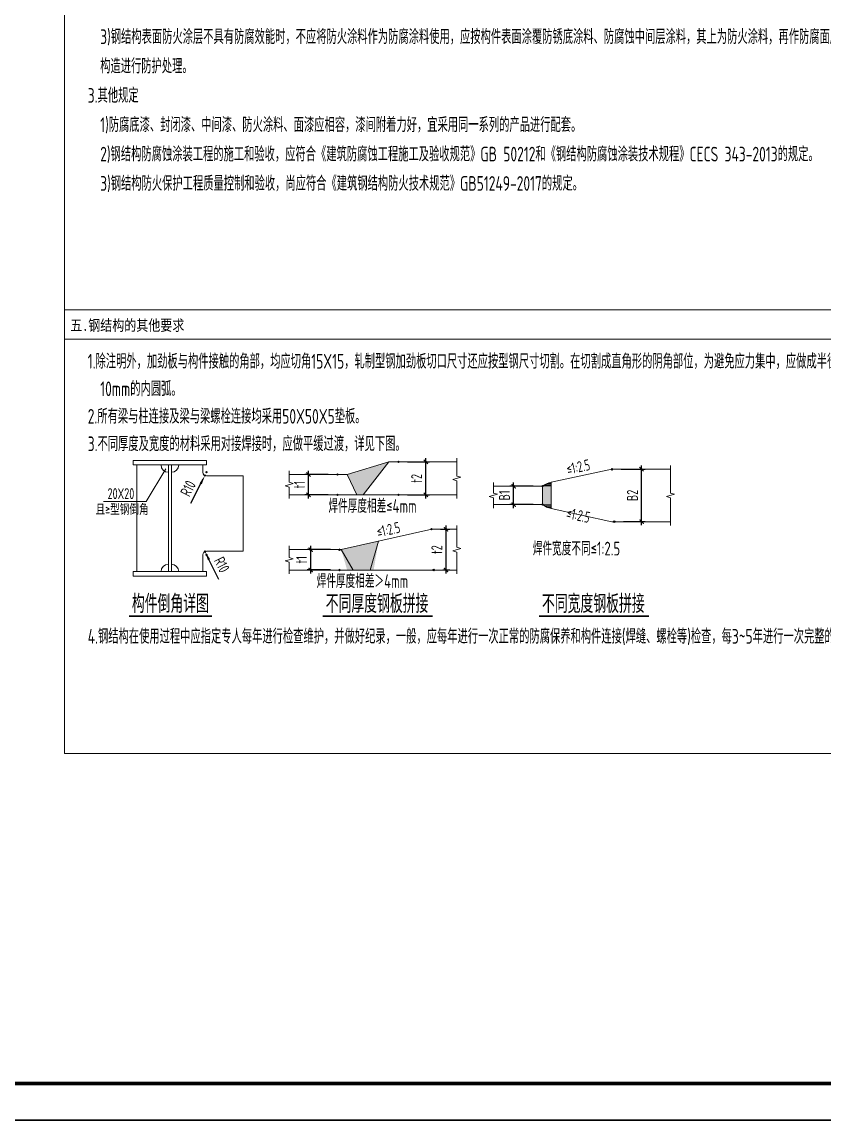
# Model space of a CAD drawing. Extents: x 498328 to 716449, y -893371 to -467753.
# Drawn here: x 577716 to 599578, y -610514 to -580571 of the extents above; entities that cross this region are included whole.
import ezdxf
from ezdxf.enums import TextEntityAlignment as Align

# ---------------------------------------------------------------- set-up
doc = ezdxf.new("R2010")
doc.units = 0
doc.header["$LTSCALE"] = 1000
doc.header["$PDMODE"] = 35
doc.header["$PDSIZE"] = 20
doc.linetypes.add('CONTINOUS', pattern=[0])
doc.layers.get('0').update_dxf_attribs({"linetype": 'CONTINUOUS'})
doc.layers.add('22', color=7, linetype='CONTINUOUS', plot=False)
for name, color, linetype in [('DIM', 3, 'CONTINUOUS'), ('HATCH', 252, 'CONTINUOUS'), ('PUB_TITLE', 4, 'CONTINUOUS'), ('STEEL', 150, 'CONTINUOUS'), ('TEXT', 2, 'CONTINUOUS'), ('THIN', 7, 'CONTINUOUS')]:
    doc.layers.add(name, color=color, linetype=linetype)
doc.layers.add('yichutu', color=7, linetype='CONTINUOUS', true_color=0xffffff, plot=False)
doc.styles.add('TH-STYLE3', font='tssdeng.shx', dxfattribs={"width": 0.7, "bigfont": 'tssdchn.shx'})
doc.styles.add('TSSD_DIMENSION', font='Tssdeng.shx', dxfattribs={"width": 0.7, "bigfont": 'hztxt.shx'})
doc.styles.add('TSSD_NORM', font='Tssdeng.shx', dxfattribs={"width": 0.7, "bigfont": 'hztxt.shx'})
doc.styles.add('TSSD_REIN', font='Tssdeng.shx', dxfattribs={"width": 0.7, "bigfont": 'hztxt.shx'})
doc.styles.add('黑体', font='simhei.ttf', dxfattribs={"width": 0.8})
doc.dimstyles.new('TSAN_10_100', dxfattribs={"dimtxt": 300, "dimasz": 100, "dimexe": 50, "dimexo": 250, "dimgap": 100, "dimtad": 2, "dimlfac": 0.1, "dimzin": 0, "dimdsep": 46, "dimtxsty": 'TSSD_DIMENSION', "dimblk": 'CLOSEDBLANK', "dimblk1": 'CLOSEDBLANK', "dimblk2": 'CLOSEDBLANK', "dimcen": 0, "dimdle": 100, "dimclrt": 7, "dimadec": 0, "dimazin": 0, "dimtfac": 1, "dimtdec": 0, "dimtix": 1, "dimtmove": 2, "dimatfit": 3, "dimldrblk": 'CLOSEDBLANK', "dimfxl": 0, "dimtolj": 1, "dimtzin": 0, "dimarcsym": 0})
doc.dimstyles.new('TSSD_10_100', dxfattribs={"dimtxt": 300, "dimasz": 80, "dimexe": 100, "dimexo": 250, "dimgap": 100, "dimtad": 1, "dimdec": 0, "dimlfac": 0.1, "dimzin": 0, "dimdsep": 46, "dimtxsty": 'TSSD_DIMENSION', "dimblk": 'ARCHTICK', "dimcen": 0, "dimdle": 100, "dimclrt": 7, "dimadec": 0, "dimazin": 0, "dimtfac": 1, "dimtdec": 0, "dimtix": 1, "dimtmove": 2, "dimatfit": 3, "dimldrblk": 'ARCHTICK', "dimfxl": 0, "dimtolj": 1, "dimtzin": 0, "dimarcsym": 0})

# ---------------------------------------------------------------- blocks, each defined once
blk = doc.blocks.new('_ARCHTICK')
at = {"color": 0, "const_width": 0.4}
blk.add_lwpolyline([(-0.71, -0.71), (0.71, 0.71)], dxfattribs=at)
blk = doc.blocks.new('*D12')
at = {"layer": '22', "color": 0, "transparency": 16777216}
for p in [(588877, -594404), (589275, -594404), (588939, -595515)]:
    blk.add_point(p, dxfattribs=at)
at = {"layer": 'DIM', "color": 0, "lineweight": -2, "transparency": 16777216}
for p, q in [((589275, -595615), (589275, -594304)), ((589127, -594404), (589375, -594404)), ((589189, -595515), (589375, -595515))]:
    blk.add_line(p, q, dxfattribs=at)
at = {"layer": 'DIM', "color": 0, "lineweight": -2, "transparency": 16777216, "xscale": 80, "yscale": 80, "zscale": 80}
for p, rotation in [((589275, -594404), 90), ((589275, -595515), 270)]:
    blk.add_blockref('_ARCHTICK', p, dxfattribs=dict(at, rotation=rotation))
at = {"layer": 'DIM', "color": 7, "lineweight": 0, "transparency": 16777216, "insert": (589025, -594960), "char_height": 300, "attachment_point": 5, "rotation": 90, "style": 'TSSD_DIMENSION'}
blk.add_mtext('\\A1;t2', dxfattribs=at)
blk = doc.blocks.new('*D13')
at = {"layer": '22', "color": 0, "transparency": 16777216}
for p in [(585587, -594960), (586373, -594960), (586373, -595515)]:
    blk.add_point(p, dxfattribs=at)
at = {"layer": 'DIM', "color": 0, "lineweight": -2, "transparency": 16777216}
for p, q in [((586123, -594960), (585487, -594960)), ((585587, -595615), (585587, -594860)), ((586123, -595515), (585487, -595515))]:
    blk.add_line(p, q, dxfattribs=at)
at = {"layer": 'DIM', "color": 0, "lineweight": -2, "transparency": 16777216, "xscale": 80, "yscale": 80, "zscale": 80}
for p, rotation in [((585587, -594960), 90), ((585587, -595515), 270)]:
    blk.add_blockref('_ARCHTICK', p, dxfattribs=dict(at, rotation=rotation))
at = {"layer": 'DIM', "color": 7, "lineweight": 0, "transparency": 16777216, "insert": (585337, -595237), "char_height": 300, "attachment_point": 5, "rotation": 90, "style": 'TSSD_DIMENSION'}
blk.add_mtext('\\A1;t1', dxfattribs=at)
blk = doc.blocks.new('*D14')
at = {"layer": '22', "color": 0, "transparency": 16777216}
for p in [(587979, -592567), (588723, -592567), (587979, -593466)]:
    blk.add_point(p, dxfattribs=at)
at = {"layer": 'DIM', "color": 0, "lineweight": -2, "transparency": 16777216}
for p, q in [((588723, -593566), (588723, -592467)), ((588229, -592567), (588823, -592567)), ((588229, -593466), (588823, -593466))]:
    blk.add_line(p, q, dxfattribs=at)
at = {"layer": 'DIM', "color": 0, "lineweight": -2, "transparency": 16777216, "xscale": 80, "yscale": 80, "zscale": 80}
for p, rotation in [((588723, -592567), 90), ((588723, -593466), 270)]:
    blk.add_blockref('_ARCHTICK', p, dxfattribs=dict(at, rotation=rotation))
at = {"layer": 'DIM', "color": 7, "lineweight": 0, "transparency": 16777216, "insert": (588473, -593017), "char_height": 300, "attachment_point": 5, "rotation": 90, "style": 'TSSD_DIMENSION'}
blk.add_mtext('\\A1;t2', dxfattribs=at)
blk = doc.blocks.new('*D15')
at = {"layer": '22', "color": 0, "transparency": 16777216}
for p in [(585529, -592911), (586316, -592911), (586316, -593466)]:
    blk.add_point(p, dxfattribs=at)
at = {"layer": 'DIM', "color": 0, "lineweight": -2, "transparency": 16777216}
for p, q in [((585529, -593566), (585529, -592811)), ((586066, -592911), (585429, -592911)), ((586066, -593466), (585429, -593466))]:
    blk.add_line(p, q, dxfattribs=at)
at = {"layer": 'DIM', "color": 0, "lineweight": -2, "transparency": 16777216, "xscale": 80, "yscale": 80, "zscale": 80}
for p, rotation in [((585529, -592911), 90), ((585529, -593466), 270)]:
    blk.add_blockref('_ARCHTICK', p, dxfattribs=dict(at, rotation=rotation))
at = {"layer": 'DIM', "color": 7, "lineweight": 0, "transparency": 16777216, "insert": (585279, -593189), "char_height": 300, "attachment_point": 5, "rotation": 90, "style": 'TSSD_DIMENSION'}
blk.add_mtext('\\A1;t1', dxfattribs=at)
blk = doc.blocks.new('*D16')
at = {"layer": '22', "color": 0, "transparency": 16777216}
for p in [(591117, -593231), (591904, -593231), (591904, -593731)]:
    blk.add_point(p, dxfattribs=at)
at = {"layer": 'DIM', "color": 0, "lineweight": -2, "transparency": 16777216}
for p, q in [((591117, -593831), (591117, -593131)), ((591654, -593231), (591017, -593231)), ((591654, -593731), (591017, -593731))]:
    blk.add_line(p, q, dxfattribs=at)
at = {"layer": 'DIM', "color": 0, "lineweight": -2, "transparency": 16777216, "xscale": 80, "yscale": 80, "zscale": 80}
for p, rotation in [((591117, -593231), 90), ((591117, -593731), 270)]:
    blk.add_blockref('_ARCHTICK', p, dxfattribs=dict(at, rotation=rotation))
at = {"layer": 'DIM', "color": 7, "lineweight": 0, "transparency": 16777216, "insert": (590867, -593481), "char_height": 300, "attachment_point": 5, "rotation": 90, "style": 'TSSD_DIMENSION'}
blk.add_mtext('\\A1;B1', dxfattribs=at)
blk = doc.blocks.new('*D17')
at = {"layer": '22', "color": 0, "transparency": 16777216}
for p in [(593800, -592764), (594605, -592764), (593861, -594197)]:
    blk.add_point(p, dxfattribs=at)
at = {"layer": 'DIM', "color": 0, "lineweight": -2, "transparency": 16777216}
for p, q in [((594050, -592764), (594705, -592764)), ((594605, -594297), (594605, -592664)), ((594111, -594197), (594705, -594197))]:
    blk.add_line(p, q, dxfattribs=at)
at = {"layer": 'DIM', "color": 0, "lineweight": -2, "transparency": 16777216, "xscale": 80, "yscale": 80, "zscale": 80}
for p, rotation in [((594605, -592764), 90), ((594605, -594197), 270)]:
    blk.add_blockref('_ARCHTICK', p, dxfattribs=dict(at, rotation=rotation))
at = {"layer": 'DIM', "color": 7, "lineweight": 0, "transparency": 16777216, "insert": (594355, -593481), "char_height": 300, "attachment_point": 5, "rotation": 90, "style": 'TSSD_DIMENSION'}
blk.add_mtext('\\A1;B2', dxfattribs=at)
blk = doc.blocks.new('_CLOSEDBLANK')
at = {"color": 0}
blk.add_lwpolyline([(0, 0, 0, 0.658, 0), (-2.5, 0, 0.658, 0.658, 0)], format="xyseb", dxfattribs=at)
blk = doc.blocks.new('*D18')
at = {"layer": '22', "color": 0, "transparency": 16777216}
for p in [(582704, -595011), (582748, -595100)]:
    blk.add_point(p, dxfattribs=at)
at = {"layer": 'DIM', "color": 0, "lineweight": -2, "transparency": 16777216}
blk.add_line((583084, -595770), (582748, -595100), dxfattribs=at)
at = {"layer": 'DIM', "color": 0, "lineweight": -2, "transparency": 16777216, "xscale": 100, "yscale": 100, "zscale": 100, "rotation": 116.586994194878}
blk.add_blockref('_CLOSEDBLANK', (582704, -595011), dxfattribs=at)
at = {"layer": 'DIM', "color": 7, "lineweight": 0, "transparency": 16777216, "insert": (583163, -595371), "char_height": 300, "attachment_point": 5, "rotation": 296.587, "style": 'TSSD_DIMENSION'}
blk.add_mtext('\\A1;R10', dxfattribs=at)
blk = doc.blocks.new('*D19')
at = {"layer": '22', "color": 0, "transparency": 16777216}
for p in [(582748, -592850), (582703, -592939)]:
    blk.add_point(p, dxfattribs=at)
at = {"layer": 'DIM', "color": 0, "lineweight": -2, "transparency": 16777216}
blk.add_line((582320, -593692), (582658, -593028), dxfattribs=at)
at = {"layer": 'DIM', "color": 0, "lineweight": -2, "transparency": 16777216, "xscale": 100, "yscale": 100, "zscale": 100, "rotation": 63.0054219137786}
blk.add_blockref('_CLOSEDBLANK', (582703, -592939), dxfattribs=at)
at = {"layer": 'DIM', "color": 7, "lineweight": 0, "transparency": 16777216, "insert": (582243, -593291), "char_height": 300, "attachment_point": 5, "rotation": 63.0054, "style": 'TSSD_DIMENSION'}
blk.add_mtext('\\A1;R10', dxfattribs=at)
blk = doc.blocks.new('yct-841-594-84100-59400-100-1000.0')
at = {"layer": 'yichutu', "color": 7, "true_color": 0xffffff}
blk.add_lwpolyline([(0, 0), (0, 59400), (84100, 59400), (84100, 0)], close=True, dxfattribs=at)

msp = doc.modelspace()

# ---------------------------------------------------------------- hatches: boundary and pattern name
at = {"layer": 'HATCH', "lineweight": 0}
for points in [[(587716, -592567.4), (586583.2, -592910.8), (586847.8, -593466.4), (587015.8, -593466.4)], [(586580.1, -595515.2), (587302, -595515.2), (587432.9, -594731.2), (586418.6, -594959.7)]]:
    msp.add_hatch(color=0, dxfattribs=at).paths.add_polyline_path(points)
h = msp.add_hatch(color=0, dxfattribs=at)
edge = h.paths.add_edge_path()
edge.add_arc((592308.9, -593785.6), 687, 104.26346, 126.15289)
edge.add_line((591903.6, -593230.9), (591903.6, -593730.8))
edge.add_arc((592308.9, -593176), 687, 233.84711, 255.73654)
edge.add_line((592139.6, -593841.9), (592139.6, -593119.8))
h = msp.add_hatch(dxfattribs=at)
h.set_pattern_fill('LINE', color=0, scale=11.111111, style=0)
h.set_pattern_definition([(0, (-6818943.425, 878529.727), (0, 35.27777778), [])])
h.paths.add_polyline_path([(592139.6, -593230.9), (592139.6, -593119.8, 0.0958021), (591903.6, -593230.9)])
h = msp.add_hatch(dxfattribs=at)
h.set_pattern_fill('LINE', color=0, scale=11.111111, style=0)
h.set_pattern_definition([(0, (-6818943.425, -2065491.38), (0, -35.27777778), [])])
h.paths.add_polyline_path([(592139.6, -593730.8), (592139.6, -593841.9, -0.0958021), (591903.6, -593730.8)])

# ---------------------------------------------------------------- linework, layer by layer
at = {"color": 0, "linetype": 'CONTINOUS', "lineweight": 0}
for p, q in [((578875.3, -588424.3), (601575.3, -588424.3)), ((578875.3, -589224.3), (601575.3, -589224.3))]:
    msp.add_line(p, q, dxfattribs=at)
msp.add_lwpolyline([(578875.4, -553999.6), (601575.4, -553999.6), (601575.4, -600522), (578875.4, -600522)], close=True, dxfattribs=at)
at = {"layer": 'DIM', "color": 0, "lineweight": 0}
for p, q in [((586418.6, -594959.7), (586741.6, -595515.2)), ((587432.9, -594731.2), (587209.3, -595515.2))]:
    msp.add_line(p, q, dxfattribs=at)
at = {"layer": 'HATCH', "color": 0, "lineweight": 0}
msp.add_line((586583.2, -592910.8), (587716, -592567.4), dxfattribs=at)
at = {"layer": 'PUB_TITLE'}
msp.add_lwpolyline([(526900.9, -610513.7), (611000.9, -610513.7), (611000.9, -551113.7), (526900.9, -551113.7)], close=True, dxfattribs=at)
msp.add_lwpolyline([(526900.9, -610513.7), (611000.9, -610513.7), (611000.9, -551113.7), (526900.9, -551113.7)], close=True, dxfattribs=at)
at = {"layer": 'PUB_TITLE', "const_width": 100}
msp.add_lwpolyline([(529400.9, -609513.7), (610000.9, -609513.7), (610000.9, -552113.7), (529400.9, -552113.7)], close=True, dxfattribs=at)
msp.add_lwpolyline([(529400.9, -609513.7), (610000.9, -609513.7), (610000.9, -552113.7), (529400.9, -552113.7)], close=True, dxfattribs=at)
at = {"layer": 'STEEL', "color": 0, "lineweight": 0}
for p, q in [((580748.3, -592530.2), (580748.3, -592650.2)), ((580748.3, -592530.2), (582748.3, -592530.2)), ((582748.3, -592530.2), (582748.3, -592650.2)), ((580748.3, -592650.2), (582748.3, -592650.2)), ((580848.3, -592650.2), (580848.3, -595560.1)), ((581708.3, -592650.2), (581708.3, -595560.1)), ((581788.3, -592650.2), (581788.3, -595560.1)), ((582648.3, -592850.2), (582648.3, -592650.2)), ((587716, -592567.4), (587015.8, -593466.4)), ((587716, -592567.4), (589568.1, -592567.4)), ((593792.6, -592764.2), (592139.6, -593119.8)), ((593792.6, -592764.2), (595394.4, -592764.2)), ((582748.3, -592950.2), (583748.3, -592950.2)), ((583748.3, -592950.2), (583748.3, -595000.1)), ((585000.1, -592910.8), (586583.2, -592910.8)), ((586583.2, -592910.8), (586847.8, -593466.4)), ((592139.6, -593119.8), (592139.6, -593841.9)), ((590565.3, -593230.9), (591903.6, -593230.9)), ((591903.6, -593230.9), (591903.6, -593730.8)), ((585000.1, -593466.4), (589568.1, -593466.4)), ((590565.3, -593730.8), (591903.6, -593730.8)), ((593792.6, -594197.4), (592139.6, -593841.9)), ((593792.6, -594197.4), (595394.4, -594197.4)), ((588885.5, -594404.1), (586418.6, -594959.7)), ((588885.5, -594404.1), (589568.1, -594404.1)), ((585000.1, -594959.7), (586418.6, -594959.7)), ((582648.3, -595100.1), (582648.3, -595560.1)), ((582748.3, -595000.1), (583748.3, -595000.1)), ((585000.1, -595515.2), (589568.1, -595515.2)), ((580748.3, -595560.1), (580748.3, -595680.1)), ((580748.3, -595560.1), (582748.3, -595560.1)), ((580748.3, -595680.1), (582748.3, -595680.1)), ((582748.3, -595560.1), (582748.3, -595680.1))]:
    msp.add_line(p, q, dxfattribs=at)
for centre, radius, start, end in [((581708.3, -592650.2), 200, 180, 270), ((581788.3, -592650.2), 200, 270, 0), ((582748.3, -592850.2), 100, 180, 270), ((592308.9, -593785.6), 687, 104.26346, 126.15289), ((592308.9, -593176), 687, 233.84711, 255.73654), ((582748.3, -595100.1), 100, 90, 180), ((581708.3, -595560.1), 200, 90, 180), ((581788.3, -595560.1), 200, 0, 90)]:
    msp.add_arc(centre, radius, start, end, dxfattribs=at)
at = {"layer": 'TEXT', "color": 0, "lineweight": 0}
for p, q in [((581638.5, -592758.3), (581101.4, -593649.6)), ((581101.4, -593649.6), (579937.8, -593649.6))]:
    msp.add_line(p, q, dxfattribs=at)
at = {"layer": 'TEXT', "color": 0, "lineweight": 0, "const_width": 50}
for points in [[(580631.8, -596774.3), (582896, -596774.3)], [(585914.8, -596774.3), (588914.1, -596774.3)], [(591808.8, -596774.3), (594808, -596774.3)]]:
    msp.add_lwpolyline(points, dxfattribs=at)
at = {"layer": 'THIN', "color": 0, "lineweight": 0}
for points in [[(589568.1, -592467.4), (589568.1, -592951.9), (589678.1, -592986.9), (589458.1, -593046.9), (589568.1, -593081.9), (589568.1, -593566.4)], [(585000.1, -592809.7), (585000.1, -593123.6), (585110.1, -593158.6), (584890.1, -593218.6), (585000.1, -593253.6), (585000.1, -593567.5)], [(595394.4, -592664.2), (595394.4, -593415.8), (595504.4, -593450.8), (595284.4, -593510.8), (595394.4, -593545.8), (595394.4, -594297.4)], [(590565.3, -593130.9), (590565.3, -593415.8), (590675.3, -593450.8), (590455.3, -593510.8), (590565.3, -593545.8), (590565.3, -593830.8)], [(589568.1, -594304.1), (589568.1, -594894.7), (589678.1, -594929.7), (589458.1, -594989.7), (589568.1, -595024.7), (589568.1, -595615.2)], [(585000.1, -594858.5), (585000.1, -595172.4), (585110.1, -595207.4), (584890.1, -595267.4), (585000.1, -595302.4), (585000.1, -595616.3)]]:
    msp.add_lwpolyline(points, dxfattribs=at)

# ---------------------------------------------------------------- block references
at = {"layer": 'yichutu'}
msp.add_blockref('yct-841-594-84100-59400-100-1000.0', (526900.9, -610513.7), dxfattribs=at)

# ---------------------------------------------------------------- texts
at = {"color": 0, "lineweight": 0, "style": '黑体', "width": 0.8}
msp.add_text('五.钢结构的其他要求', height=300, dxfattribs=at).set_placement((579032.5, -588991.8))
at = {"layer": 'TEXT', "color": 0, "lineweight": 0, "ltscale": 99, "style": 'TSSD_NORM', "width": 0.7}
for s, height, p in [('  3)钢结构表面防火涂层不具有防腐效能时，不应将防火涂料作为防腐涂料使用，应按构件表面涂覆防锈底涂料、防腐蚀中间层涂料，其上为防火涂料，再作防腐面层涂料的', 400, (579509.2, -581174.3)), ('  构造进行防护处理。', 400, (579509.2, -581974.3)), ('3.其他规定', 400, (579509.2, -582774.3)), ('  1)防腐底漆、封闭漆、中间漆、防火涂料、面漆应相容，漆间附着力好，宜采用同一系列的产品进行配套。', 400, (579509.2, -583574.3)), ('  2)钢结构防腐蚀涂装工程的施工和验收，应符合《建筑防腐蚀工程施工及验收规范》GB 50212和《钢结构防腐蚀涂装技术规程》CECS 343-2013的规定。', 400, (579509.2, -584374.3)), ('  3)钢结构防火保护工程质量控制和验收，尚应符合《建筑钢结构防火技术规范》GB51249-2017的规定。', 400, (579509.2, -585174.3)), ('1.除注明外，加劲板与构件接触的角部，均应切角15X15，轧制型钢加劲板切口尺寸还应按型钢尺寸切割。在切割成直角形的阴角部位，为避免应力集中，应做成半径不小于', 400, (579509.2, -590024.3)), ('  10mm的内圆弧。', 400, (579509.2, -590774.3)), ('2.所有梁与柱连接及梁与梁螺栓连接均采用50X50X5垫板。', 400, (579509.2, -591524.3)), ('3.不同厚度及宽度的材料采用对接焊接时，应做平缓过渡，详见下图。', 400, (579509.2, -592274.3)), ('构件倒角详图', 500, (580711.8, -596686.5)), ('不同厚度钢板拼接', 500, (585994.8, -596686.5)), ('不同宽度钢板拼接', 500, (591888.8, -596686.5)), ('4.钢结构在使用过程中应指定专人每年进行检查维护，并做好纪录，一般，应每年进行一次正常的防腐保养和构件连接(焊缝、螺栓等)检查，每3~5年进行一次完整的油漆维护。', 400, (579509.2, -597524.3))]:
    msp.add_text(s, height=height, dxfattribs=at).set_placement(p)
at = {"layer": 'TEXT', "color": 0, "lineweight": 0, "style": 'TSSD_REIN', "width": 0.7}
for rotation, p in [(12.13913, (592909.3, -592851.9)), (347.86087, (592848.7, -594168.6)), (12.69139, (587735.7, -594560.5))]:
    msp.add_text('≤1:2.5', height=300, rotation=rotation, dxfattribs=at).set_placement(p, align=Align.CENTER)
at = {"layer": 'TEXT', "color": 0, "lineweight": 0, "style": 'TH-STYLE3', "width": 0.7}
for s, p in [('焊件厚度相差≤4mm', (587272.2, -593958.4)), ('焊件宽度不同≤1:2.5', (592830.8, -595119.3)), ('焊件厚度相差＞4mm', (586998.6, -596005.6))]:
    msp.add_text(s, height=375, dxfattribs=at).set_placement(p, align=Align.CENTER)
at = {"layer": 'TEXT', "color": 0, "lineweight": 0, "char_height": 300, "attachment_point": 5, "style": 'TSSD_REIN'}
for s, insert in [('20X20', (580414, -593433.1)), ('且≥型钢倒角', (580445.3, -593866.1))]:
    msp.add_mtext(s, dxfattribs=dict(at, insert=insert))

# ---------------------------------------------------------------- dimensions: what is measured, and where the dimension line sits
at = {"layer": 'DIM', "color": 0, "lineweight": 0}
for base, p1, p2, text, picture, middle in [((588722.8, -592567.4), (587979.2, -593466.4), (587979.2, -592567.4), 't2', '*D14', (588472.8, -593016.9)), ((585529, -592910.8), (586315.5, -593466.4), (586315.5, -592910.8), 't1', '*D15', (585279, -593188.6)), ((594604.9, -592764.2), (593861.3, -594197.4), (593799.5, -592764.2), 'B2', '*D17', (594354.9, -593480.8)), ((591117.1, -593230.9), (591903.6, -593730.8), (591903.6, -593230.9), 'B1', '*D16', (590867.1, -593480.8)), ((589274.8, -594404.1), (588939.2, -595515.2), (588877.5, -594404.1), 't2', '*D12', (589024.8, -594959.7)), ((585586.8, -594959.7), (586373.3, -595515.2), (586373.3, -594959.7), 't1', '*D13', (585336.8, -595237.4))]:
    dim = msp.add_linear_dim(base=base, p1=p1, p2=p2, angle=90, text=text, dimstyle='TSSD_10_100', dxfattribs=at)
    dim.commit()
    dim.dimension.update_dxf_attribs({"geometry": picture, "text_midpoint": middle})
dim = msp.add_radius_dim(center=(582748.3, -592850.2), mpoint=(582702.9, -592939.3), dimstyle='TSAN_10_100', override={"dimdec": 0, "dimtix": 0, "dimtofl": 0, "dimtmove": 0}, dxfattribs=at)
dim.commit()
dim.dimension.update_dxf_attribs({"geometry": '*D19', "text_midpoint": (582243.1, -593291.1)})
dim = msp.add_radius_dim(center=(582748.3, -595100.1), mpoint=(582703.5, -595010.7), dimstyle='TSAN_10_100', override={"dimdec": 0, "dimtix": 0, "dimtofl": 0, "dimtmove": 0}, dxfattribs=at)
dim.commit()
dim.dimension.update_dxf_attribs({"geometry": '*D18', "text_midpoint": (582939.6, -595482.4), "dimtype": 132})

doc.saveas('drawing.dxf')
